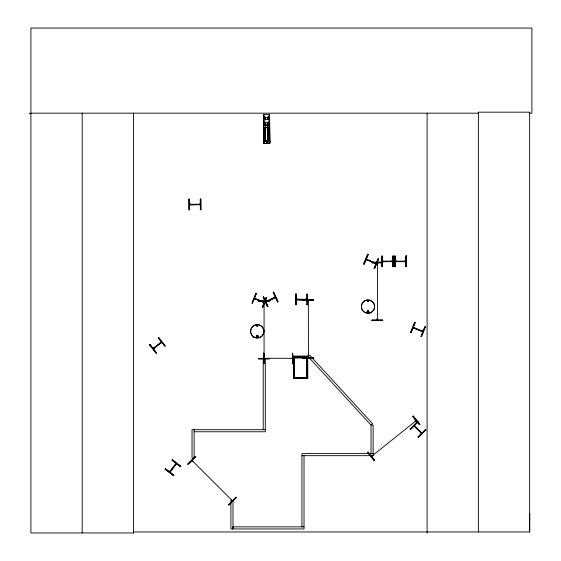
<?xml version="1.0" encoding="UTF-8"?>
<svg xmlns="http://www.w3.org/2000/svg" width="561" height="561" viewBox="0 0 561 561"><rect width="100%" height="100%" fill="white"/><g stroke="black" fill="none" stroke-linecap="round" stroke-linejoin="round"><path stroke-width="0.84" d="M377.153 263.081L377.581 262.962L377.581 319.917L377.153 319.805M133.476 113.168L133.476 532.95L133.476 531.961L529.668 531.961L529.738 513.708M371.733 456.247C370.667 455.09 373.907 455.371 371.522 456.345M372.006 455.406L372.308 455.784M416.199 420.778L415.526 421.367L415.182 420.953M153.328 348.795L153.728 347.799L154.1 348.269M154.114 348.164L153.763 347.841M160.951 342.82L160.6 342.505L161.442 341.894M161.673 342.182L161.238 341.986M265.648 301.46L266.671 300.927L266.72 301.495M274.68 297.856L274.28 297.449L275.353 297.014M192.739 461.03C193.04 462.201 191.056 460.862 192.107 460.504M192.43 461.451L192.746 461.135L191.974 460.427M231.945 501.001L232.324 500.777L231.637 500.096L231.377 500.412L232.142 501.12M232.331 500.728L192.058 460.504L192.739 461.184M415.168 426.178L414.979 426.676L414.467 425.554M421.563 433.316L421.837 432.931M264.189 302.232L263.614 302.344L263.698 301.271M308.368 300.479C309.258 302.007 307.105 301.951 307.996 300.479M307.996 357.652C307.162 356.158 309.153 356.172 308.368 357.652M257.801 325.78C256.153 327.659 257.296 323.592 257.73 326.039M367.413 300.913C368.388 303.185 368.808 299.104 367.448 301.061M176.371 463.645L169.808 472.11L176.442 463.652L175.684 464.438L175.986 463.449L176.371 463.744M263.649 301.488C264.35 300.759 264.413 302.919 263.649 302.232M263.642 357.476L264.105 357.399L264.126 358.409M264.021 358.696C265.865 358.942 262.169 357.084 264.182 357.476M307.94 300.703L308.403 300.619M307.947 301.446L308.424 301.439M307.933 356.691L308.396 356.607L308.368 357.539L307.884 357.427M308.424 357.427L308.368 300.591L308.41 301.516M377.16 263.817L377.644 263.817M377.153 319.062L377.574 318.95L377.581 319.917L377.651 318.9M292.604 358.696C291.797 359.419 291.867 357.623 292.604 358.325M266.047 301.804L265.823 301.32M274.659 297.807L274.455 297.365M267.155 142.971L266.433 142.746L267.092 142.62L266.426 142.052L267.141 141.828M232.401 500.854L231.756 500.139M421.956 433.127L421.262 432.3L420.932 432.783M252.24 303.206L256.349 293.347M254.491 298.676C254.063 297.491 256.454 298.683 255.178 298.957M255.381 298.459L255.199 298.901M263.481 301.762C262.597 302.73 263.705 301.103 264.35 302.176M264.238 302.091L264.21 302.519L254.392 298.62M262.268 307.295L266.3 297.407L266.847 297.632L262.814 307.519L262.268 307.295L266.37 297.435M262.401 307.351L266.44 297.463M410.954 332.393L414.986 322.505M411.017 332.421L415.098 322.554L414.572 322.337L410.582 332.245L411.087 332.449L415.126 322.561M423.064 331.369L413.422 327.315L413.036 327.673L422.819 331.67M414.032 328.08L414.088 327.645M414.277 327.778L413.885 328.143M422.012 330.878L421.984 331.446L422.188 330.948M422.798 331.782L422.875 331.228M425.511 326.804L421.521 336.705L420.974 336.481L425.007 326.593L425.561 326.818M421.045 336.509L425.077 326.621M264.497 358.752L264.497 358.269M292.12 358.76L292.12 358.276M292.533 358.738L292.071 358.703M257.555 325.941C257.317 324.546 256.608 326.733 257.548 325.85M306.902 356.838L306.825 378.31M367.785 254.126L363.64 263.972L364.187 264.203L368.304 254.35L367.785 254.126L363.689 263.993M364.054 264.147L368.191 254.301M366.347 259.638C365.863 258.684 367.806 259.203 367.182 259.869M367.266 259.378L367.132 259.89M375.905 263.663C376.733 262.843 374.39 262.366 375.099 263.319M375.309 262.821L375.12 263.263M378.24 258.523L374.033 268.34L374.58 268.572L378.717 258.726L378.17 258.495M374.173 268.396L378.31 258.551M374.538 268.551L378.675 258.705M175.305 464.199L176.049 463.358M175.418 464.087L169.513 471.808M176.252 463.8L175.684 464.438M377.209 262.857C376.284 263.972 378.289 264.659 377.637 263.074M200.158 204.59L189.814 204.765M296.236 299.223L297.309 299.125L297.197 299.707M305.948 299.707L305.836 299.125L306.916 299.223M382.307 261.167L392.02 261.054M391.795 261.167L392.02 261.643M170.488 471.338L170.242 470.868M367.518 300.794L367.981 300.535M368.177 301.264C367.974 299.791 367.525 302.267 368.226 300.92M165.439 468.652L165.074 469.122L173.524 475.658L173.882 475.188M180.418 466.745L180.782 466.275L172.339 459.74L171.975 460.209L180.467 466.682M169.808 472.032L170.481 471.233L170.172 470.952L169.583 471.717L169.99 471.892M169.878 471.941L170.467 471.184M170.537 471.093L175.845 464.417M189.59 204.281L200.263 204.218M189.702 204.772L189.807 204.225M199.078 204.225L199.302 204.702L199.225 204.183M395.295 261.209C396.676 260.115 396.438 262.548 396.332 261.16M405.007 261.622L404.853 261.068L405.968 261.138M405.007 261.573L404.93 261.103M296.313 299.826L296.46 299.167M297.281 299.63L297.281 299.181M305.948 299.651L305.948 299.167M382.385 261.65L382.525 261.11M383.345 261.573L383.493 261.167M392.02 261.587L391.943 261.124L392.981 261.167M160.614 342.399L160.986 342.869M188.04 464.305L195.544 456.71M228.572 504.837L236.076 497.242M231.216 502.831L228.944 505.202L228.523 504.788L236.027 497.186L236.447 497.607M232.408 501.695L236.412 497.572M307.491 378.086L293.705 378.086M410.112 429.095L417.629 421.514L418.05 421.928L410.498 429.481L410.077 429.06M410.393 429.375L417.994 421.879M414.116 425.974L414.6 425.694M421.311 432.405L420.974 432.748M418.05 437.033L425.603 429.481L426.016 429.901L418.471 437.454L418.05 437.033L425.652 429.537M418.155 437.138L425.701 429.586M264.077 302.344L264.07 301.376L264.07 358.325L292.533 358.29M377.174 262.997L377.216 263.929M377.588 263.929L377.623 262.997M367.988 452.096L374.762 460.35L374.299 460.728L367.588 452.425L368.051 452.054M371.375 455.988L372.125 455.385M372.357 455.672L371.606 456.275L416.115 420.743L415.364 421.353M415.133 421.066L415.764 420.484M419.901 424.312L419.446 424.684L412.728 416.381L413.191 416.01L419.901 424.312L413.148 416.038M366.333 259.112L367.322 259.526M149.864 344.426L149.394 344.791L156.021 353.164M158.693 337.498L165.32 345.871L164.85 346.242L158.286 337.82L158.728 337.47M153.132 348.409L153.889 347.82M153.973 347.75L160.509 342.624M160.6 342.554L161.358 341.958M153.244 348.795L161.694 342.168M153.314 348.886L161.764 342.259M155.986 353.192L156.449 352.827L149.843 344.44M266.699 301.446L266.496 301.012M275.353 297.547L266.026 301.755M415.526 421.367L415.077 420.988L415.967 420.385M375.926 263.544L366.151 259.434M263.502 296.776L262.962 297.021L267.408 306.734L267.948 306.481L263.502 296.776L267.877 306.516M265.746 301.418L266.622 301.012M266.727 300.969L274.273 297.512M274.378 297.463L275.255 297.064L275.528 297.603M265.816 301.923L275.584 297.449M265.865 302.028L275.633 297.554M268.263 300.969L272.99 298.81M307.603 356.95L307.68 378.31L307.716 356.06L307.491 356.838M190.558 204.702L190.551 204.218M405.75 261.566L405.75 261.082M392.763 261.587L392.763 261.11M190.558 204.758L190.775 204.274M367.981 300.78L367.736 301.201M257.134 325.268L257.541 325.317M232.016 501.043L231.377 500.363M263.705 353.178L264.021 363.851L263.965 353.178M264.554 358.325L264.07 358.325L264.07 357.364M264.554 358.689L264.133 358.752M292.064 358.332L292.547 358.325M292.919 363.851L292.597 353.171L292.891 363.851M264.112 143.378L269.862 143.314L269.553 114.395L263.382 114.486L263.719 143.406M263.824 117.417L269.168 117.354M263.845 119.374L269.189 119.318M263.88 122.312L269.217 122.249M263.901 124.914L269.238 124.858M263.936 127.852L269.273 127.796M264.077 140.439L269.413 140.383M263.193 141.295L270.311 141.218M263.2 141.519L270.318 141.442M266.314 141.758L267.19 141.751M263.691 143.406L264.533 143.392L264.336 127.62M264.729 143.392L265.57 143.385M266.335 143.392L267.204 143.385M266.587 143.588L266.959 143.385M188.959 199.134L189.555 199.127L189.625 209.807L189.029 209.814L188.959 199.134L189.078 209.814M200.298 209.737L200.894 209.737L200.824 199.057L200.235 199.064L200.375 209.737M189.702 204.281L190.663 204.274M199.19 204.225L200.158 204.218L200.214 204.702M189.583 204.772L200.326 204.702M394.663 256.054L395.26 256.054L395.33 266.727L394.734 266.734L394.72 256.054M396.368 261.202L395.295 261.573L406.031 261.51M396.48 261.195L404.783 261.146M404.895 261.146L405.862 261.138M395.288 261.692L406.031 261.622M382.728 262.225L372.055 262.296L372.055 262.885L382.735 262.821L382.728 262.225L372.055 262.345M372.055 262.737L382.735 262.674M406.003 266.664L406.599 266.657L406.529 255.977L405.94 255.984L406.003 266.664L406.01 255.984M302.835 299.918L313.515 299.847L313.522 300.444L302.842 300.514L302.835 299.918L313.515 299.904M313.515 300.296L302.842 300.366L313.522 300.423M258.551 301.229L269.224 301.089M372.055 320.086L382.735 319.994L382.742 320.583L372.062 320.654L372.055 320.058M372.062 320.212L382.735 320.142M372.062 320.604L382.742 320.534M302.842 357.834L310.233 357.785M311.881 357.778L313.522 357.764L302.842 357.687L302.849 358.276L310.24 358.234M263.481 359.033L258.551 359.068L258.551 358.472L269.224 358.409L269.231 358.998L265.122 359.026M302.849 358.227L310.24 358.184M311.881 358.17L313.522 358.163M258.551 358.549L269.231 358.479M311.881 358.22L313.522 358.213L313.522 357.616M29.109 113.518L30.911 113.511M30.911 113.168L478.386 113.168M529.268 113.168L531.891 113.168L531.891 28.05L30.911 28.05L30.911 532.95L133.546 532.95L133.546 531.961M382.307 256.012L381.711 256.012L381.711 266.685L382.307 266.685L382.307 256.012L382.23 266.685M392.981 256.012L393.577 256.012L393.527 266.685M382.413 261.167L383.38 261.531M391.908 261.167L392.868 261.167M393.009 261.531L382.525 261.643M382.265 261.65L393.009 261.65M393.577 266.685L392.981 266.685L393.009 256.012L393.058 266.685M296.236 304.749L295.64 304.749L295.64 294.069L296.236 294.069M296.348 299.223L297.309 299.223M297.421 299.223L305.724 299.223M305.836 299.223L306.804 299.223L306.825 299.826M296.201 299.595L306.944 299.595M296.201 299.707L306.944 299.707M296.201 299.826L306.944 299.826M298.817 299.869L304.013 299.869M306.916 304.749L307.505 304.749L307.505 294.069L306.916 294.069L306.986 304.749M293.48 378.31L293.48 356.06L307.716 356.06M293.48 356.726L307.716 356.726M293.48 356.838L307.716 356.838M293.48 356.95L307.716 356.95M307.716 357.041L293.705 357.175M293.48 357.175L307.716 357.175M293.48 357.336L307.716 357.336M293.48 357.764L307.716 357.764M293.48 357.841L307.716 357.841M293.48 377.42L307.716 377.42M293.48 377.49L307.716 377.49M293.48 378.086L307.716 378.086M293.48 378.198L307.716 378.198M265.297 429.684L192.03 429.684L192.03 458.162L194.106 458.162L194.106 429.684M194.106 431.76L265.297 431.76L265.297 358.5L263.221 358.5L263.221 429.684M373.128 453.604L301.944 453.604L301.944 526.863M301.944 455.679L373.128 455.679L373.128 425.126L371.052 425.126L308.164 356.607L309.7 355.204L372.581 423.723L371.052 425.126L371.052 453.604M304.02 526.863L232.829 526.863L232.829 528.946M266.489 141.828L267.085 141.926M413.282 327.372L414.172 327.736M422.068 330.962L422.959 331.327M412.959 327.771L422.903 331.832M254.568 298.186L255.465 298.55M255.564 298.592L263.256 301.734M263.361 301.776L264.252 302.134M254.245 298.578L264.196 302.638M293.515 356.06L293.705 356.838M294.294 356.838L294.371 378.31M367.427 259.568L375.085 262.786M375.183 262.829L376.073 263.2M366.109 259.547L376.01 263.705M377.153 319.994L377.111 318.957L377.616 318.985M231.798 500.096L231.377 500.524M421.458 433.309L414.116 425.813M172.311 459.775L180.754 466.31M172.066 460.09L180.509 466.626M165.425 468.673L173.84 475.244L165.348 468.772M165.109 469.08L173.552 475.616M263.67 302.309L263.705 301.383M263.663 358.297L263.698 357.364M191.792 460.77L192.479 461.451M414.481 425.652L415.168 426.332M415.245 426.416L421.115 432.286M421.192 432.363L421.879 433.05M414.032 425.89L421.634 433.492M412.847 416.29L419.558 424.593L412.784 416.332M367.932 452.145L369.482 454.059M370.512 455.336L374.65 460.448M367.623 452.39L374.341 460.693M158.321 337.792L164.969 346.151M149.801 344.468L156.393 352.876M149.745 344.517L156.337 352.918M256.896 326.151L256.742 325.78M273.347 292.267L277.723 302.007M263.368 296.839L267.814 306.544M269.525 114.395L269.841 143.314M269.42 114.395L269.736 143.314M269.077 114.402L269.448 143.314M268.873 117.032L268.901 119.661M268.929 122.291L268.964 125.79M268.985 127.543L269.126 140.692M269.021 140.692L268.88 127.55L269.028 143.321M268.544 117.032L268.572 119.661M268.6 122.291L268.635 125.797M268.656 127.55L268.796 140.692M268.516 117.032L268.439 119.661M268.467 122.291L268.614 125.797M268.523 127.55L268.775 140.692M268.2 119.668L268.172 117.039L268.095 119.668M268.228 122.298L268.27 125.804L268.123 122.298M268.284 127.55L268.431 140.699M268.235 127.557L268.326 140.699M267.835 117.039L267.863 119.668M267.892 122.298L267.927 125.804M267.948 127.557L268.088 140.699M267.73 117.046L267.73 119.675M267.786 122.298L267.8 125.804M267.814 127.557L267.983 140.706M267.59 143.336L265.963 143.357M266.945 141.751L266.559 141.758M265.283 117.095L265.29 119.724M265.318 122.354L265.374 124.984M265.402 127.606L265.514 140.755M265.157 117.095L265.185 119.724M265.213 122.354L265.241 124.984M265.269 127.613L265.409 140.755M264.918 117.095L264.946 119.724M264.974 122.354L265.002 124.984M265.03 127.613L265.171 140.755M264.813 117.102L264.89 119.724M264.918 122.354L264.897 124.984M264.974 127.613L265.065 140.762M264.582 117.102L264.61 119.731M264.638 122.361L264.666 124.991M264.694 127.62L264.834 140.762M264.476 117.102L264.476 119.731M264.533 122.361L264.533 124.991M264.589 127.62L264.701 140.762M264.224 117.109L264.28 119.731M264.28 122.361L264.336 124.991M264.119 117.109L264.147 119.738M264.175 122.361L264.203 124.991M264.231 127.62L264.371 140.769M263.852 114.479L263.965 124.998M263.993 127.628L264.161 143.399M263.796 114.479L264.056 143.399M263.516 114.486L263.824 143.406M406.48 255.977L406.55 266.657M406.087 255.984L406.157 266.664M395.112 256.054L395.253 266.727M377.202 318.95L377.209 319.917M307.996 300.591L308.003 301.552M307.989 356.579L307.996 357.539M200.775 199.057L200.845 209.737M200.382 199.057L200.452 209.737M189.408 199.127L189.478 209.807M292.66 353.171L292.66 363.851M263.726 353.178L263.726 358.928M529.668 531.961L529.668 112.179L478.386 112.179L478.386 531.961M427.103 113.168L427.103 532.95M393.128 256.012L393.128 266.685M307.491 356.95L307.491 378.31M307.063 294.069L307.063 304.749M306.902 356.95L306.902 378.31M304.02 455.679L304.02 528.946L230.915 528.946L230.915 500.468L232.99 500.468L232.99 528.946M296.208 294.069L296.159 304.749M296.089 294.069L296.089 304.749M295.689 294.069L295.689 304.749M294.294 356.95L294.294 378.31M293.705 356.95L293.705 378.31M293.592 356.95L293.592 378.31M82.194 113.168L82.194 532.95M256.658 336.144C257.436 338.578 258.551 334.426 256.658 336.144M367.364 311.432C368.142 313.865 369.257 309.714 367.364 311.432M267.064 142.936L266.44 142.978L267.064 142.936M255.865 293.151L251.875 303.052L252.38 303.256L256.412 293.375L255.865 293.151M195.214 456.381L187.676 463.94L188.096 464.361L195.6 456.759L195.172 456.345M273.747 292.085L273.207 292.33L277.653 302.042L278.193 301.79L273.747 292.085M269.224 300.689L258.544 300.71L258.551 301.299L269.224 301.236L269.224 300.64M268.796 119.661L268.768 117.032L268.768 119.661M268.859 125.797L268.824 122.291L268.838 125.797M256.91 336.937A0.722 0.722 0 0 0 257.997 336.312A0.722 0.722 0 0 0 256.91 335.681A0.722 0.722 0 0 0 256.91 336.937M256.756 337.203A1.031 1.031 0 0 0 258.305 336.312A1.031 1.031 0 0 0 256.756 335.415A1.031 1.031 0 0 0 256.756 337.203M253.958 337.063A6.634 6.634 0 0 0 263.908 331.32A6.634 6.634 0 0 0 253.958 325.576A6.634 6.634 0 0 0 253.958 337.063M253.895 337.168A6.753 6.753 0 0 0 264.028 331.32A6.753 6.753 0 0 0 253.895 325.471A6.753 6.753 0 0 0 253.895 337.168M265.76 127.2A1.185 1.185 0 0 0 267.737 126.646A1.185 1.185 0 0 0 266.265 125.215A1.185 1.185 0 0 0 265.76 127.2M367.616 312.225A0.722 0.722 0 0 0 368.703 311.593A0.722 0.722 0 0 0 367.616 310.969A0.722 0.722 0 0 0 367.616 312.225M367.497 312.428A0.961 0.961 0 0 0 368.942 311.593A0.961 0.961 0 0 0 367.497 310.766A0.961 0.961 0 0 0 367.497 312.428M364.65 312.372A6.662 6.662 0 0 0 374.643 306.601A6.676 6.676 0 0 0 364.643 300.822A6.676 6.676 0 0 0 364.643 312.386A6.676 6.676 0 0 0 374.65 306.601A6.662 6.662 0 0 0 364.65 300.836A6.662 6.662 0 0 0 364.65 312.372"/></g></svg>
